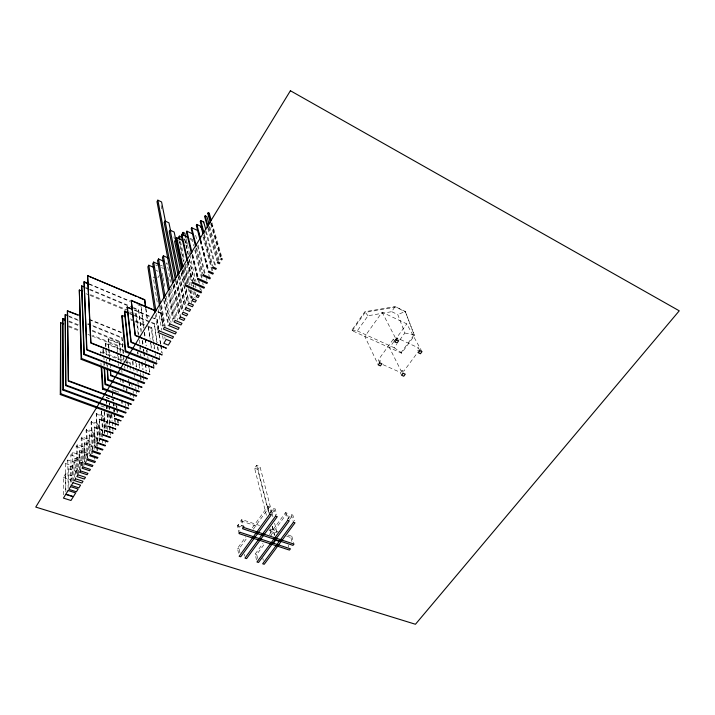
<?xml version="1.0" encoding="UTF-8"?>
<svg xmlns="http://www.w3.org/2000/svg" width="715" height="715" viewBox="0 0 715 715"><rect width="100%" height="100%" fill="white"/><g stroke="black" fill="none" stroke-linecap="round" stroke-linejoin="round"><path stroke-width="0.54" stroke-dasharray="3.58 2.68" d="M123.034 360.083L100.726 351.342L100.261 352.12L129.665 363.631L130.139 362.863L127.091 361.674M105.632 346.846L105.713 343.003L122.98 349.85M108.644 348.035L108.224 338.812L123.463 344.889M117.242 351.387L117.206 345.157L92.512 335.335M120.183 352.844L119.548 341.278L89.697 329.329M123.096 353.38L121.899 337.373L87.909 323.698M138.183 334.173L135.761 314.421L136.199 313.697L134.17 312.857M141.105 332.028L138.612 309.711L133.526 307.575M157.827 277.885L159.454 275.177M166.023 264.309L166.97 262.745L170.626 282.255M65.86 491.983L65.628 463.588L67.809 460.031L75.066 462.462L72.885 466.001L73.153 481.284M71.286 482.142L70.874 455.026L72.492 452.398L79.758 454.865L80.16 470.014M76.764 473.205L76.165 446.401L77.202 444.721L84.477 447.224L84.96 461.711M81.975 465.983L81.161 438.259L81.948 436.981L89.232 439.519L88.445 440.789L88.964 454.096M87.078 457.761L86.086 430.224L86.721 429.188L94.023 431.762L94.684 446.071M92.226 449.565L91.046 422.136L91.538 421.341L98.84 423.95L99.546 437.062M97.419 441.137L96.382 413.431L103.702 416.076L104.497 429.098M153.001 340.322L151.294 328.435L151.759 327.676L148.693 326.415M156.764 342.244L154.342 323.466L133.937 314.984M158.256 329.535L156.942 319.23L153.877 317.952M162.832 326.272L160.857 312.857L157.792 311.57M63.42 494.825L63.331 477.388L65.566 473.759L72.912 476.163L70.669 479.783L70.714 483.054M68.819 485.029L68.622 468.79L70.285 466.091L77.64 468.54L77.765 473.938M74.289 477.334L73.958 460.129L75.039 458.378L82.404 460.862L82.529 465.152M79.472 470.095L79.008 451.943L79.83 450.602L87.203 453.122L87.364 457.386M84.567 461.908L83.977 443.881L84.656 442.773L92.038 445.329L91.359 446.428L91.493 449.61M89.804 453.918L88.982 435.748L89.518 434.881L96.909 437.473L97.133 441.924M94.907 446.33L94.407 426.935L101.816 429.563L102.325 438.393M99.984 436.972L99.34 418.936L106.758 421.6L106.973 424.889M78.543 473.75L78.141 457.484L79.758 454.865M83.968 465.644L83.441 448.904L84.477 447.224M94.139 449.315L93.379 432.798L94.023 431.762M99.224 441.146L98.348 424.746L98.84 423.95M104.077 428.58L103.702 416.076M76.022 473.393L75.969 471.23L77.64 468.54M81.412 465.831L81.322 462.605L82.404 460.862M86.64 461.926L86.381 454.454L87.203 453.122M96.543 441.673L96.373 438.34L96.909 437.473M101.807 436.811L101.816 429.563M106.866 428.678L106.758 421.6M351.95 330.044L357.303 330.893L367.993 315.762L391.686 311.677L395.055 306.547L405.289 311.454L414.486 335.541L401.544 353.192L352.263 330.723L351.95 330.044L364.838 311.74L395.055 306.547L405.655 312.115M266.418 515.363L254.612 468.218L256.631 465.349L259.983 466.573L271.834 512.53M352.263 330.723L365.159 312.401L395.413 307.209M269.135 513.352L257.954 469.433L259.983 466.573M421.966 351.664L406.764 323.868L382.096 312.187L364.829 336.452L378.244 364.891M239.087 533.613L237.416 525.731L238.354 524.408L244.602 526.481M242.6 528.743L240.883 520.877L241.831 519.555L259.536 525.48M238.542 553.303L237.514 548.316L245.897 536.706M252.359 527.777L267.848 506.354L269.43 506.899L271.423 514.639M239.918 552.802L239.087 548.816L246.836 538.118M253.289 529.198L269.43 506.899M379.737 362.827L378.342 359.877L393.411 339.089L394.841 339.75M393.947 341.511L389.469 347.687L401.785 372.274M394.591 340.626L406.764 323.868M378.995 362.889L380.487 360.834L378.342 359.877M395.556 340.081L397.084 337.981L418.293 347.803L419.866 350.699M270.413 512.807L273.639 508.356L275.212 508.901L276.741 514.702M271.986 513.343L275.212 508.901M357.303 330.893L394.135 347.722L396.664 344.264M399.81 339.929L404.86 333.002L397.79 314.582L391.686 311.677M401.544 353.192L401.187 352.513L414.119 334.861L405.289 311.454L397.79 314.582M256.515 560.015L255.166 554.045L262.932 543.463M269.403 534.641L285.58 512.583L287.135 513.12L289.271 520.851M257.615 558.513L256.712 554.536L264.648 543.731M270.601 535.633L287.135 513.12M287.957 519.045L291.273 514.55L292.819 515.086L294.455 520.877M289.504 519.573L292.819 515.086M401.66 375.277L400.185 372.318L401.678 370.298L403.769 371.228L418.865 350.833L416.774 349.867L418.293 347.803M291.926 541.47L290.862 537.564L291.818 536.277L287.653 534.883M404.86 333.002L414.119 334.861L414.486 335.541M237.514 548.316L239.087 548.816M255.166 554.045L256.712 554.536M63.331 477.388L70.669 479.783M68.622 468.79L75.969 471.23M237.416 525.731L242.617 527.447M240.883 520.877L258.58 526.785M268.992 530.262L276.285 532.693M286.697 536.17L290.862 537.564M65.628 463.588L72.885 466.001M269.948 528.957L278.278 531.746M73.958 460.129L81.322 462.605M70.874 455.026L78.141 457.484M79.008 451.943L86.381 454.454M76.165 446.401L83.441 448.904M83.977 443.881L91.359 446.428M81.161 438.259L88.445 440.789M88.982 435.748L96.373 438.34M86.086 430.224L93.379 432.798M94.023 427.561L101.432 430.189M91.046 422.136L98.348 424.746M99.036 419.437L106.446 422.1M96.042 413.994L103.362 416.631M254.612 468.218L257.954 469.433M106.499 407.38L108.591 408.149M101.003 405.906L107.277 408.202M113.81 404.708L115.669 405.396M68.855 325.924L79.142 330.017M68.417 326.675L78.704 330.759M87.963 334.441L91.046 335.666M92.074 336.077L116.768 345.881M105.4 343.522L123.677 350.77M68.747 321.714L79.043 325.834M92.423 331.179L119.182 341.886M107.983 339.205L123.23 345.282M69.105 321.089L78.373 324.798M68.336 315.816L78.641 319.963M69.078 316.736L78.346 320.463M87.614 324.19L121.604 337.864M89.214 319.274L121.175 332.216M89 319.65L121.979 333.002M130.345 318.827L134.42 320.517M135.439 320.937L147.674 325.995M130.899 320.016L133.955 321.276M134.974 321.696L147.21 326.746M148.237 327.166L151.294 328.435M129.853 313.286L132.918 314.555M129.558 313.787L133.634 315.485M134.652 315.905L154.038 323.958M90.492 294.66L128.074 310.319M86.006 293.704L89.053 294.973M90.063 295.393L125.608 310.194M129.674 311.883L135.761 314.421M85.764 287.564L88.812 288.842M89.831 289.262L132.507 307.155M85.487 288.047L88.535 289.325M89.545 289.745L127.145 305.493M133.249 308.049L138.326 310.176M134.483 309.836L149.792 316.245M134.259 310.212L150.597 317.04M151.616 317.46L156.719 319.596M89.169 283.837L129.844 300.988M88.964 284.195L129.638 301.328M137.772 304.76L140.819 306.047L143.742 328.14M157.631 311.829L160.696 313.125M156.263 278.341L153.216 277L157.38 303.089M155.959 270.368L157.979 271.262M160.526 265.158L162.493 266.025M383.026 364.686L400.185 372.318M155.664 264.97L157.631 265.846M161.554 267.589L163.512 268.456M185.453 241.813L187.384 242.707M184.953 242.635L187.857 243.976M189.922 238.256L192.961 239.668M190.431 239.552L192.46 240.49L193.765 245.915M394.135 347.722L401.187 352.513M367.993 315.762L364.838 311.74L365.159 312.401M397.084 337.981L398.577 340.858M382.096 312.187L395.913 338.874M393.411 339.089L394.894 341.976M401.678 370.298L402.67 372.265M211.926 222.633L221.999 257.874M211.408 223.491L221.141 257.704M211.318 223.268L221.033 257.427M210.791 224.117L220.166 257.257M291.273 514.55L293.436 522.281M209.674 226.333L219.282 260.689M209.146 227.182L218.424 260.501M208.431 227.611L217.637 260.868M207.913 228.46L216.779 260.689M285.58 512.583L287.707 520.314M291.818 536.277L293.963 544.088M206.313 231.49L215.76 266.373M205.509 231.276L214.92 266.203M288.154 545.188L288.681 547.145M204.383 234.27L212.802 265.953M203.855 235.128L211.971 265.783M203.829 237.058L213.079 272.165M203.033 236.835L211.971 270.913M273.639 508.356L275.659 516.096M272.111 513.602L272.942 516.802M274.596 523.219L277.071 532.836M200.915 240.365L208.548 270.109M200.799 240.481L208.208 269.385M200.12 240.151L207.716 269.93M200.28 241.321L207.663 270.261M208.753 274.542L209.298 276.687M267.848 506.354L269.823 514.094M272.406 526.204L274.855 535.848M256.631 465.349L268.849 513.459M272.111 526.285L274.283 534.838M269.913 529.297L271.521 535.723M195.633 235.271L196.983 240.651M198.055 244.959L205.303 274.033M206.385 278.341L206.921 280.495M197.537 245.799L204.499 273.827M196.697 248.034L202.997 273.666M195.919 247.819L202.184 273.488M195.32 249.419L202.417 278.662M194.811 250.25L201.612 278.448M202.667 282.782L203.185 284.954M192.8 254.701L198.082 277.08M199.083 281.344L199.583 283.471M200.844 288.797L201.344 290.933M192.478 254.817L197.787 277.366M192.04 254.469L197.546 277.938M197.796 279.002L198.797 283.265M199.798 287.537L200.298 289.673M262.834 558.335L263.299 560.319M191.951 255.675L197.233 278.251M186.052 238.587L189.529 253.691M189.779 254.772L195.999 281.746M184.828 239.123L188.277 254.263M189.511 259.67L194.444 281.29M195.427 285.616L195.928 287.779M184.533 238.846L188.215 255.023M189.198 259.339L194.346 281.978M188.17 261.002L192.558 280.45M193.524 284.776L194.015 286.938M195.231 292.337L195.722 294.5M187.893 261.484L192.255 280.915M187.58 261.332L191.96 280.87M192.925 285.214L193.416 287.376M194.391 291.72L195.847 298.235M187.366 262.342L191.468 280.718M186.812 264.067L191.629 285.821M192.835 291.255L194.283 297.78M241.831 519.555L243.556 527.402M180.502 241.527L184.542 259.965M185.498 264.3L190.011 284.901M191.2 290.317L192.862 297.914M179.662 241.715L183.943 261.359M184.89 265.721L189.162 285.365M190.119 289.736L192.013 298.468M178.822 239.882L183.532 261.61M184.711 267.044L188.715 285.517M189.663 289.861L191.548 298.557M184.032 268.036L187.5 284.159M188.429 288.458L191.665 303.509M238.354 524.408L239.838 531.308M183.478 269.26L186.731 284.454M244.128 554.143L244.548 556.136M182.951 270.127L185.954 284.248M182.245 270.27L188.948 301.953M182.245 271.441L188.689 301.962M173.906 236.817L174.362 238.98M181.36 272.451L187.679 302.686M181.226 273.103L187.384 302.597M179.662 275.034L186.132 306.565M179.563 276.008L185.82 306.574M178.661 276.66L184.631 306.083M178.321 276.571L184.3 306.109M177.016 279.44L183.317 311.096M176.927 280.754L182.96 311.168M161.143 205.589L161.796 208.878M176.015 281.067L181.833 310.596M175.693 281.317L181.467 310.703M174.362 283.792L180.52 315.601M174.022 284.114L180.117 315.735M173.289 284.99L179.081 315.244M173.021 285.759L178.848 316.343M171.645 287.68L177.74 320.204M168.436 277.34L169.044 280.602M170.653 289.289L176.096 318.622M169.795 290.853L175.023 319.328M169.017 291.97L173.968 319.221M168.99 293.597L173.566 318.836M168.025 293.579L173.325 323.064M162.341 273.237L162.913 276.526M163.109 277.626L163.878 282.005M164.075 283.095L164.656 286.384M166.389 296.242L171.028 322.536M165.415 297.842L169.812 323.091M165.397 298.566L169.616 322.778M164.459 300.64L168.186 322.322M163.78 300.506L168.105 325.834M161.617 304.894L165.228 326.648M160.812 305.582L164.218 326.237M160.812 306.395L164.066 326.201M160.857 312.857L163.002 326.004M164.781 336.962L165.138 339.151M159.803 307.236L162.805 325.754M158.426 309.613L161.715 330.259M162.582 335.693L163.458 341.127M156.272 313.295L158.819 329.678M156.942 319.23L158.65 330.267M159.338 334.683L160.875 344.612M161.045 345.711L162.242 353.433M158.936 333.95L160.473 343.879M160.643 344.979L161.831 352.709M155.262 314.957L157.604 330.276M154.342 323.466L157.246 342.807M157.89 347.106L158.533 351.414M159.177 355.713L159.499 357.858M157.407 346.543L158.051 350.842M151.759 327.676L153.636 340.635M154.252 344.952L154.878 349.278M155.504 353.594L155.816 355.757M156.442 360.074L156.755 362.228M153.153 341.404L154.243 348.965M145.905 308.433L147.585 320.499M148.354 325.986L150.195 339.151M150.811 343.54L151.571 349.027M153.716 364.382L154.029 366.581M145.744 308.692L147.433 320.758M148.345 327.345L150.034 339.419M150.186 340.51L151.258 348.196M152.635 358.072L152.939 360.262M153.546 364.65L153.859 366.849M141.177 306.806L143.956 327.792M144.537 332.207L145.27 337.73M145.422 338.839L146.298 345.461M146.879 349.885L147.174 352.093M147.764 356.508L148.05 358.716M149.372 368.663L149.81 371.97M144.323 332.564L145.056 338.088M145.199 339.196L146.075 345.828M146.655 350.243L146.95 352.45M148.55 364.614L149.578 372.345M138.612 309.711L141.257 330.455M142.517 340.286L143.072 344.648M143.626 349.018L143.912 351.199M144.046 352.298L144.609 356.66M145.163 361.03L145.44 363.211M145.583 364.31L146.414 370.862M142.214 340.769L142.768 345.139M143.331 349.51L143.608 351.691M143.742 352.79L144.162 356.061M145.136 363.712L146.11 371.362M136.199 313.697L138.898 335.639M139.434 340.027L139.979 344.416M140.113 345.515L140.649 349.894M142.133 361.96L143.08 369.646M139.791 347.347L140.06 349.546M140.596 353.934L140.864 356.133M141.668 362.719L142.473 369.306M143.009 373.695L143.277 375.893M143.411 376.993L143.813 380.282M137.816 351.682L138.084 353.889M138.996 361.638L139.782 368.279M140.31 372.703L140.569 374.919M140.703 376.027L141.096 379.343M137.584 352.066L137.843 354.282M139.023 364.239L139.541 368.672M140.587 377.529L140.846 379.737M136.145 363.309L136.637 367.626M136.762 368.708L137.253 373.024M135.332 359.511L136.19 367.072M137.906 382.176L138.147 384.339M138.272 385.412L138.764 389.729M132.883 360.95L133.473 366.366M133.589 367.447L133.946 370.701M134.42 375.026L134.661 377.198M135.725 386.949L135.966 389.112M136.082 390.193L136.44 393.447M132.49 361.584L132.963 365.928M130.139 362.863L130.362 365.043M133.106 391.141L133.339 393.322M133.446 394.412L133.794 397.674M129.889 365.803L130.345 370.156M131.712 383.222L132.052 386.484M126.93 359.94L127.261 363.247M129.156 382.007L129.603 386.413M126.814 361.424L127.029 363.631M127.145 364.73L127.583 369.146M128.584 379.075L128.807 381.283M128.915 382.391L129.245 385.698M129.916 392.32L130.353 396.736M121.899 337.373L123.507 353.988M123.615 355.096L124.151 360.637M124.678 366.178L124.893 368.395M126.823 388.334L127.038 390.542M128.208 402.733L128.637 407.157M123.525 357.813L123.731 360.029M126.501 388.844L126.716 391.06M127.779 402.143L128.2 406.576M119.548 341.278L120.674 353.505M120.781 354.622L121.398 361.298M123.043 379.093L123.552 384.652M123.659 385.76L123.963 389.103M125.295 403.555L125.5 405.78M125.608 406.898L125.912 410.231M120.29 353.934L120.987 361.602M121.791 370.37L121.997 372.569M122.596 379.138L122.998 383.526M117.206 345.157L117.787 351.753M118.172 356.15L118.565 360.548M120.111 378.146L120.504 382.543M122.051 400.132L122.345 403.43M117.34 352.486L117.921 359.091M118.306 363.488L118.493 365.696M121.478 399.801L121.863 404.198M116.751 405.485L116.929 407.648M117.01 408.721L117.358 413.047M117.877 419.526L118.225 423.843M116.599 405.736L116.768 407.899M116.858 408.98L117.197 413.297M117.716 419.776L118.064 424.102M113.694 402.384L114.034 406.826M114.114 407.943L114.454 412.385M114.543 413.493L115.222 422.377M113.497 402.697L113.837 407.139M113.926 408.256L114.177 411.59M114.677 418.257L114.936 421.591M115.017 422.699L115.356 427.141M112.541 392.026L112.872 396.432M112.961 397.54L113.211 400.838M114.123 412.966L114.463 417.372M112.425 392.213L112.675 395.52M113.176 402.134L113.426 405.441M113.757 409.856L113.926 412.055M114.007 413.163L114.337 417.569M108.224 338.812L108.966 348.741M109.055 349.841L109.547 356.463M109.636 357.563L110.047 363.077M110.128 364.185L110.459 368.591M108.725 349.135L109.306 356.856M109.386 357.965L109.717 362.38M111.817 414.664L112.291 421.189M112.362 422.27L112.684 426.623M112.755 427.713L113.077 432.066M111.504 413.949L111.969 420.483M105.713 343.003L105.945 346.328M106.267 350.761L106.58 355.194M107.286 365.168L107.447 367.385M105.713 347.955L106.178 354.613M106.49 359.046L106.651 361.263M106.732 362.371L107.036 366.813M109.315 402.742L109.467 404.905M109.547 405.977L109.77 409.221M110.146 414.62L110.602 421.09M109.163 403.001L109.315 405.155M109.386 406.236L109.61 409.472M109.994 414.879L110.441 421.35M108.966 413.538L109.779 425.389M109.851 426.471L110.146 430.779M110.217 431.851L110.441 435.086M108.698 413.976L109.136 420.447M109.207 421.519L109.502 425.836M109.574 426.909L109.797 430.144M103.362 349.403L103.738 354.971M103.809 356.079L104.104 360.539M104.176 361.647L104.399 364.99M106.338 399.667L106.633 404.109M106.705 405.217L107 409.659M107.295 414.101L108.028 425.211M102.897 348.947L103.192 353.398M103.854 363.426L104.006 365.651M106.142 399.98L106.437 404.422M106.508 405.53L106.732 408.864M107.018 413.306L107.822 425.532M107.044 425.979L107.322 430.367M107.393 431.458L107.608 434.747M100.726 351.342L100.86 353.514M104.31 410.866L105.463 429.358M104.149 412.332L105.159 428.651M100.931 362.979L101.065 365.151M104.56 430.189L104.756 433.442M105.159 439.957L105.355 443.211M104.149 429.661L104.408 434.005M101.584 410.857L102.906 433.478M101.316 411.295L102.629 433.925M102.388 439.493L102.576 442.808M99.34 418.936L100.368 437.553M99.608 438.152L99.778 441.432M96.382 413.431L97.83 441.647M97.186 443.032L97.356 446.366M97.41 447.474L97.58 450.808M96.597 442.782L96.757 446.115M96.811 447.233L96.981 450.566M94.407 426.935L95.301 445.695M94.443 455.92L94.595 459.227M91.538 421.341L92.789 449.753M92.271 450.629L92.405 453.802M91.538 450.665L91.672 453.846M89.518 434.881L90.278 453.775M86.721 429.188L87.784 457.806M84.656 442.773L85.3 461.845M81.948 436.981L82.815 465.787M79.83 450.602L80.348 469.8M77.202 444.721L77.89 473.714M75.039 458.378L75.433 477.7M72.492 452.398L72.993 481.624M70.285 466.091L70.562 485.539M67.809 460.031L68.122 488.345M65.566 473.759L65.709 491.142M106.186 397.442L113.524 400.168L106.186 397.442M112.371 389.818L118.493 392.115L112.371 389.818"/><path stroke-width="1.07" d="M60.623 322.644L60.292 394.546L123.016 417.408L123.507 416.631L60.775 393.733L60.623 322.644L63.707 323.877M62.929 318.622L63.34 389.398L126.117 412.457L125.715 413.109L62.938 390.077L62.571 319.248L62.929 318.622L64.993 319.444M65.244 314.573L65.592 385.582L128.414 408.792L128.745 408.265L65.914 385.036L65.244 314.573L67.308 315.404M67.576 310.516L68.506 380.657L131.381 404.064L131.131 404.458L68.265 381.068L67.353 310.9L79.946 315.521M79.32 290.004L81.126 359.314L144.216 383.58L144.698 382.802L81.599 358.519L79.32 290.004L82.368 291.273M81.698 285.857L83.941 354.56L147.076 379.004L147.397 378.503L84.254 354.032L81.698 285.857L84.745 287.135M84.084 281.692L86.685 349.921L149.864 374.553L86.917 349.528L84.084 281.692L88.151 283.408M87.677 275.427L90.93 342.744L154.011 367.948L90.76 343.03L87.525 275.686L144.68 299.656L145.753 307.343M165.487 221.596L161.572 201.943L157.854 200.173L156.996 201.639L172.601 283.569M60.292 394.546L60.775 393.733M62.938 390.077L63.34 389.398M65.592 385.582L65.914 385.036M81.126 359.314L81.599 358.519M83.941 354.56L84.254 354.032M170.733 231.535L168.946 222.839L165.058 221.015L164.155 222.544L175.479 280.226M153.868 267.473L148.809 265.229L147.88 266.793L154.923 312.768M176.006 240.767L174.165 232.026L170.179 230.176L169.249 231.731L178.107 275.481M158.569 264.282L153.662 262.092L152.724 263.665L159.624 306.145M122.185 315.458L121.72 316.236L125.259 351.744L156.424 364.096L156.916 363.309L125.742 350.949L122.185 315.458L125.241 316.727M124.759 311.168L128.468 346.48L159.66 358.93L159.338 359.448L128.146 346.998L124.455 311.669L124.759 311.168L128.834 312.857M127.333 306.851L131.203 341.993L162.171 354.917L130.97 342.378L127.109 307.227L132.436 308.987M131.22 300.354L135.153 335.505L166.389 348.187L135.323 335.228L131.22 300.354L154.726 310.274M163.208 261.055L158.507 258.955L157.568 260.528L164.093 298.468M168.615 258.169L163.369 255.809L162.421 257.382L168.391 290.299M177.213 240.58L175.577 239.829L174.621 241.429L180.77 270.922M182.548 240.472L176.748 237.791L176.248 238.613L182.486 267.955M178.348 237.711L179.313 236.111L182.236 237.46L182.718 239.632M187.902 237.317L181.833 234.493L181.333 235.324L186.883 260.18M182.093 233.984L183.058 232.375L184.81 233.197L185.802 237.514M145.592 307.593L144.68 299.656M192.728 233.912L186.919 231.186L186.418 232.018L191.45 253.521M198.323 230.856L191.718 227.745L191.209 228.577L195.651 246.755M202.989 233.868L201.022 226.423L196.822 224.43L196.312 225.27L199.843 239.087M205.732 229.372L203.73 221.972L200.727 220.542L200.218 221.382L203.301 233.01M209.075 224.188L206.966 216.672L205.169 215.805L204.66 216.645L207.618 227.388M210.487 223.053L207.77 213.436L208.28 212.587L209.182 213.025L211.318 220.497M200.513 227.254L201.022 226.423M203.221 222.803L203.73 221.972M103.032 388.227L134.018 399.846L133.526 400.641L102.54 389.04L103.032 388.227L101.673 366.527M105.668 383.91L136.672 395.61L136.261 396.271L105.248 384.59L104.622 368.323M108.305 379.567L139.336 391.355L139.005 391.892L107.974 380.112L107.518 368.493M110.959 375.214L142.017 387.092L141.767 387.494L110.709 375.625L110.548 369.7M125.259 351.744L125.742 350.949M128.146 346.998L128.468 346.48M273.398 543.221L275.641 540.191L279.279 541.389M62.571 319.248L64.627 320.07M67.353 310.9L77.658 315.065M124.455 311.669L127.511 312.938M127.109 307.227L132.212 309.354M84.888 282.479L86.926 283.337M132.078 301.051L154.565 310.542M87.525 275.686L136.377 296.448M138.415 297.315L144.519 299.916M207.77 213.436L208.673 213.865M208.28 212.587L210.71 221.132M205.169 215.805L208.137 226.539M200.727 220.542L204.097 233.215M196.822 224.43L200.638 239.302M198.877 232.992L199.968 237.273M191.718 227.745L196.178 245.897M186.919 231.186L191.969 252.672M183.058 232.375L183.791 235.61M181.833 234.493L187.652 260.403M179.313 236.111L180.028 239.364M176.748 237.791L183.013 267.088M175.577 239.829L181.789 269.26M170.179 230.176L179.116 273.827M165.058 221.015L176.274 277.5M157.854 200.173L173.602 281.933M163.369 255.809L169.598 289.754M158.507 258.955L165.022 296.368M153.662 262.092L160.455 303.41M148.809 265.229L155.933 311.114M110.298 370.102L110.709 375.625M107.196 369.029L107.974 380.112M104.149 367.876L105.248 384.59M101.128 366.232L102.54 389.04M290.406 90.734L35.75 507.078L415.451 624.267L679.25 310.819L290.406 90.734M158.989 330.768L157.944 332.466L172.485 338.454L173.539 336.783L158.989 330.768M186.964 285.544L186.418 286.42L201.049 292.873L201.594 291.997L186.964 285.544M164.396 327.327L163.342 329.025L175.291 333.977L176.346 332.296L164.396 327.327M192.496 281.996L191.951 282.881L203.972 288.208L204.517 287.332L192.496 281.996M169.804 323.877L168.749 325.575L178.107 329.481L179.17 327.792L169.804 323.877M198.037 278.439L197.483 279.324L206.903 283.533L207.457 282.648L198.037 278.439M65.726 494.405L63.429 498.096L70.964 500.482L73.27 496.809L65.726 494.405M68.148 490.517L65.878 494.163L73.413 496.568L75.692 492.939L68.148 490.517M70.579 486.62L68.872 489.364L76.407 491.786L78.123 489.06L70.579 486.62M73.01 482.705L71.339 485.396L78.882 487.845L80.563 485.163L73.01 482.705M75.459 478.773L74.351 480.56L81.903 483.027L83.011 481.249L75.459 478.773M77.908 474.832L76.836 476.556L84.397 479.041L85.478 477.325L77.908 474.832M80.375 470.872L79.526 472.231L87.096 474.742L87.945 473.384L80.375 470.872M82.851 466.895L82.037 468.2L89.607 470.729L90.421 469.424L82.851 466.895M85.335 462.909L84.629 464.026L92.208 466.573L92.905 465.456L85.335 462.909M87.82 458.905L87.159 459.968L94.746 462.534L95.408 461.47L87.82 458.905M90.322 454.883L89.777 455.768L97.365 458.351L97.91 457.475L90.322 454.883M92.834 450.852L92.324 451.666L99.921 454.275L100.431 453.453L92.834 450.852M95.354 446.795L94.961 447.429L102.558 450.057L102.951 449.422L95.354 446.795M97.883 442.737L97.526 443.309L105.132 445.954L105.489 445.382L97.883 442.737M100.422 438.653L100.109 439.162L107.715 441.825L108.037 441.316L100.422 438.653M102.969 434.559L102.692 435.006L110.307 437.687L110.593 437.24L102.969 434.559M105.534 430.448L105.293 430.832L113.149 433.147L105.534 430.448M108.099 426.319L115.723 429.045L108.099 426.319M110.682 422.172L118.306 424.925L110.682 422.172M203.257 274.73L202.711 275.624L209.853 278.832L210.398 277.947L203.257 274.73M175.22 320.418L174.165 322.125L180.94 324.968L182.003 323.278L175.22 320.418M114.543 418.481L120.907 420.778L114.543 418.481M166.238 339.402L163.798 343.307L168.302 345.139L170.742 341.243L166.238 339.402M180.332 316.825L179.259 318.532L183.773 320.445L184.845 318.738L180.332 316.825M183.183 312.249L182.111 313.965L186.624 315.896L187.696 314.18L183.183 312.249M186.043 307.665L184.971 309.389L189.484 311.32L190.565 309.604L186.043 307.665M188.921 303.053L187.839 304.787L192.362 306.735L193.443 305.01L188.921 303.053M208.816 271.173L208.262 272.058L212.802 274.113L213.356 273.228L208.816 271.173M193.104 298.995L192.013 300.729L195.249 302.132L196.33 300.398L193.104 298.995M213.088 267.008L212.534 267.902L215.769 269.376L216.332 268.483L213.088 267.008M197.295 294.92L196.205 296.662L198.144 297.512L199.235 295.769L197.295 294.92M217.932 261.94L217.378 262.834L219.317 263.728L219.88 262.834L217.932 261.94M221.337 258.499L220.774 259.393L221.748 259.84L222.311 258.946L221.337 258.499M240.043 532.291L239.087 533.613L289.468 550.085L290.424 548.807L240.043 532.291M243.556 527.402L242.6 528.743L292.998 545.375L293.963 544.088L243.556 527.402M269.823 514.094L239.168 556.288L240.749 556.788L271.423 514.639L269.823 514.094M379.737 362.827L378.244 364.891L380.398 365.848L381.89 363.783L379.737 362.827M396.423 339.866L394.894 341.976L397.048 342.968L398.577 340.858L396.423 339.866M275.659 516.096L244.977 558.12L246.559 558.621L277.25 516.641L275.659 516.096M287.707 520.314L256.962 561.999L258.526 562.49L289.271 520.851L287.707 520.314M403.162 373.257L401.66 375.277L403.761 376.215L405.262 374.186L403.162 373.257M419.866 350.699L418.338 352.763L420.438 353.728L421.966 351.664L419.866 350.699M293.436 522.281L262.673 563.804L264.228 564.287L295 522.808L293.436 522.281"/></g></svg>
